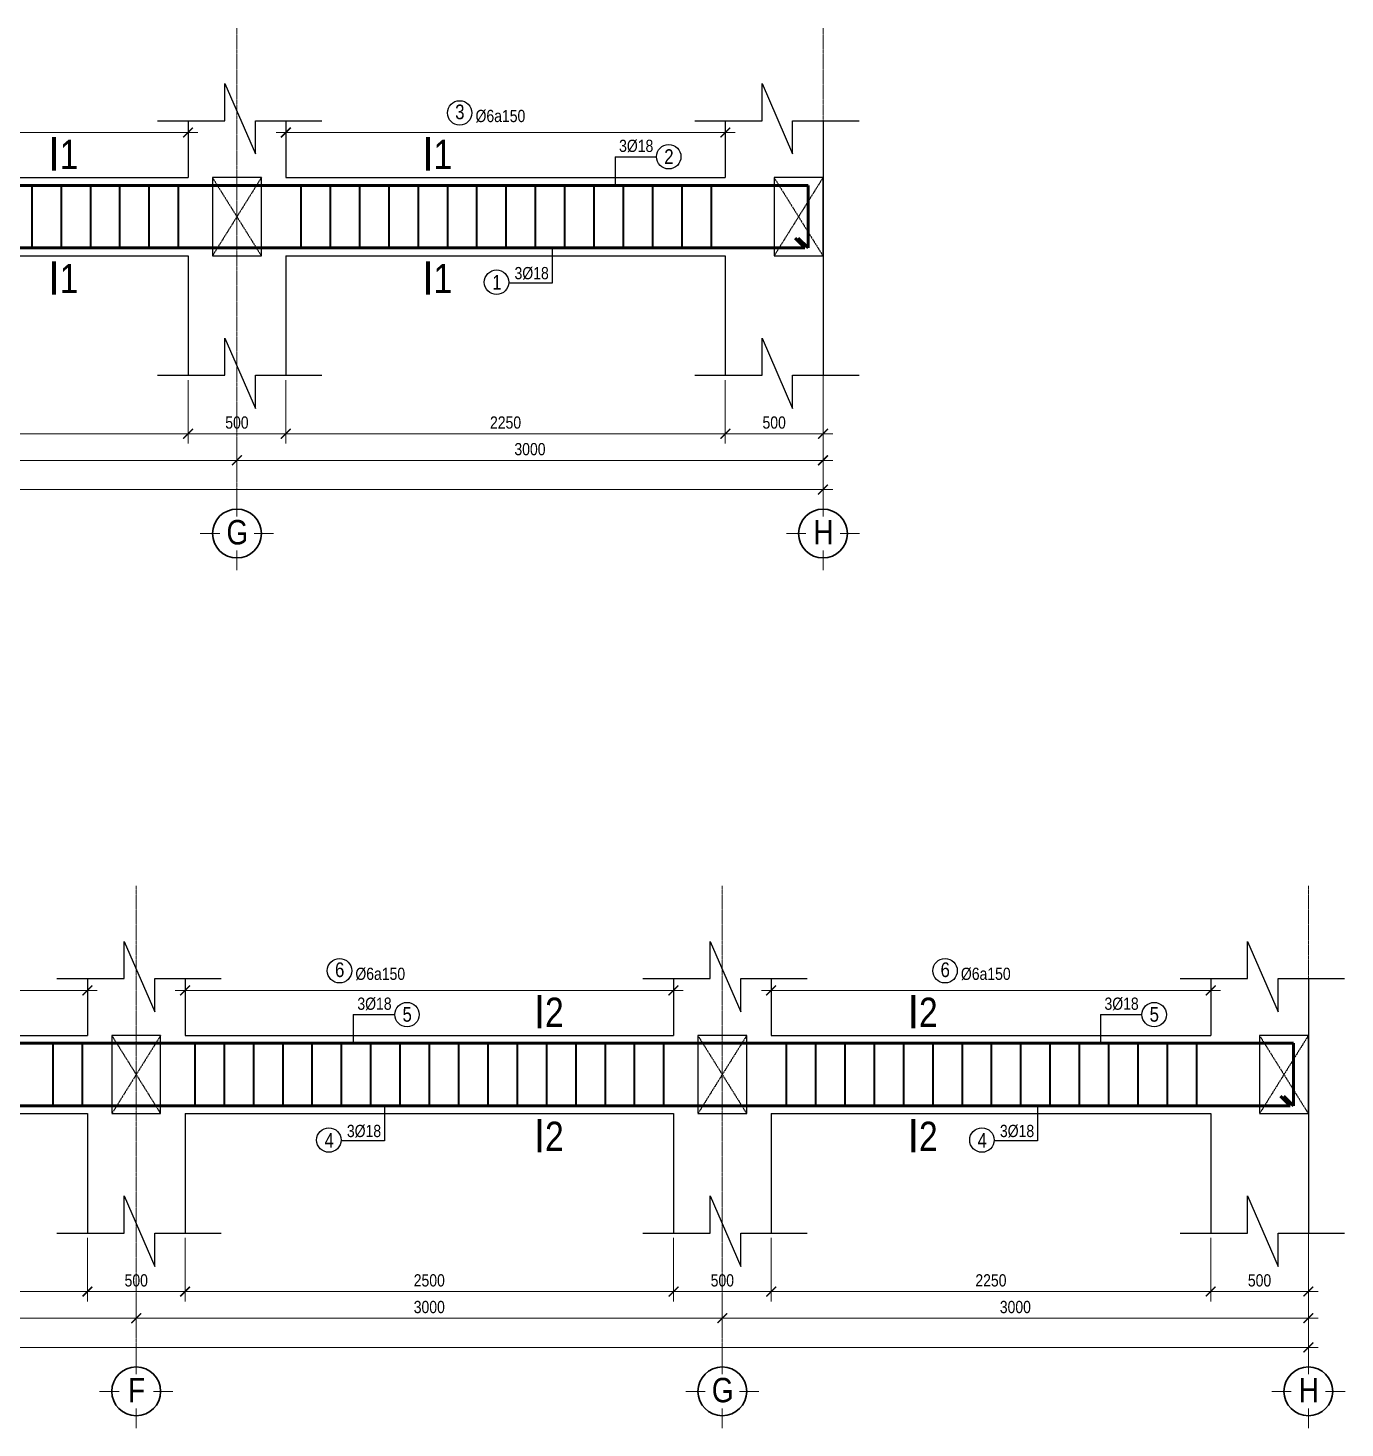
# Model space of a CAD drawing. Header units: inches. Extents: x -995865 to -814036, y 3430062 to 3602072.
# Drawn here: x -975123 to -968381, y 3480243 to 3487408 of the extents above; entities that cross this region are included whole.
import ezdxf
from ezdxf.enums import TextEntityAlignment as Align

# ---------------------------------------------------------------- set-up
doc = ezdxf.new("R2010")
doc.units = ezdxf.units.IN
doc.header["$LTSCALE"] = 2.8
doc.header["$MEASUREMENT"] = 0
doc.linetypes.add('CENTERX2', pattern=[4, 2.5, -0.5, 0.5, -0.5])
doc.linetypes.add('DASHEDX2', pattern=[1.5, 1, -0.5])
for name, color, linetype, lineweight in [('5.TRUC', 1, 'CENTERX2', 13), ('NET BAO', 4, 'Continuous', 30), ('TextThep', 7, 'Continuous', 0), ('THEP DAI', 5, 'Continuous', 40), ('THEP DOC', 2, 'Continuous', 60)]:
    doc.layers.add(name, color=color, linetype=linetype, lineweight=lineweight)
for name, color, linetype in [('Net thay', 6, 'Continuous'), ('NETDUTDUT', 3, 'DASHEDX2'), ('text', 3, 'Continuous')]:
    doc.layers.add(name, color=color, linetype=linetype)
doc.styles.add('CHU', font='VHELVCN0.TTF')
doc.styles.add('Helve-Condense', font='VHELVCN0.TTF')
doc.styles.add('Text.Helve-condense', font='VHELVCN0.TTF')
doc.dimstyles.new('TL25', dxfattribs={"dimscale": 25, "dimtxt": 2.5, "dimasz": 2, "dimexe": 2, "dimexo": 1, "dimgap": 1, "dimtad": 1, "dimdec": 0, "dimzin": 0, "dimdsep": 46, "dimtxsty": 'Helve-Condense', "dimblk": 'ARCHTICK', "dimcen": 2, "dimdle": 2, "dimclrd": 4, "dimclre": 4, "dimclrt": 4, "dimadec": 0, "dimazin": 0, "dimtfac": 0.004, "dimtdec": 0, "dimtmove": 2, "dimatfit": 3, "dimfxl": 1, "dimtolj": 1, "dimtzin": 0, "dimlwd": 9, "dimlwe": 13, "dimarcsym": 1})

# ---------------------------------------------------------------- blocks, each defined once
blk = doc.blocks.new('_ArchTick')
at = {"color": 0, "linetype": 'ByBlock', "const_width": 0.15}
blk.add_lwpolyline([(-0.5, -0.5), (0.5, 0.5)], dxfattribs=at)
blk = doc.blocks.new('*D992')
at = {"layer": 'DEFPOINTS', "color": 0}
for p in [(-976803, 3485631.1), (-974303, 3485631.1), (-974303, 3485331.6)]:
    blk.add_point(p, dxfattribs=at)
at = {"layer": 'NETDUTDUT', "color": 4, "linetype": 'Continuous', "lineweight": 13}
for p, q in [((-976803, 3485606.1), (-976803, 3485281.6)), ((-974303, 3485606.1), (-974303, 3485281.6))]:
    blk.add_line(p, q, dxfattribs=at)
at = {"layer": 'NETDUTDUT', "color": 4, "linetype": 'Continuous', "lineweight": 9}
blk.add_line((-976853, 3485331.6), (-974253, 3485331.6), dxfattribs=at)
at = {"layer": 'NETDUTDUT', "color": 4, "lineweight": 9, "xscale": 50, "yscale": 50, "zscale": 50, "rotation": 180}
blk.add_blockref('_ArchTick', (-976803, 3485331.6), dxfattribs=at)
at = {"layer": 'NETDUTDUT', "color": 4, "lineweight": 9, "xscale": 50, "yscale": 50, "zscale": 50}
blk.add_blockref('_ArchTick', (-974303, 3485331.6), dxfattribs=at)
at = {"layer": 'NETDUTDUT', "color": 4, "insert": (-975553, 3485388.5), "char_height": 62.5, "attachment_point": 5, "style": 'Helve-Condense'}
blk.add_mtext('\\A1;2500', dxfattribs=at)
blk = doc.blocks.new('*D993')
at = {"layer": 'DEFPOINTS', "color": 0}
for p in [(-974303, 3485631.1), (-973803, 3485631.1), (-973803, 3485331.6)]:
    blk.add_point(p, dxfattribs=at)
at = {"layer": 'NETDUTDUT', "color": 4, "linetype": 'Continuous', "lineweight": 13}
for p, q in [((-974303, 3485606.1), (-974303, 3485281.6)), ((-973803, 3485606.1), (-973803, 3485281.6))]:
    blk.add_line(p, q, dxfattribs=at)
at = {"layer": 'NETDUTDUT', "color": 4, "linetype": 'Continuous', "lineweight": 9}
blk.add_line((-974353, 3485331.6), (-973753, 3485331.6), dxfattribs=at)
at = {"layer": 'NETDUTDUT', "color": 4, "lineweight": 9, "xscale": 50, "yscale": 50, "zscale": 50, "rotation": 180}
blk.add_blockref('_ArchTick', (-974303, 3485331.6), dxfattribs=at)
at = {"layer": 'NETDUTDUT', "color": 4, "lineweight": 9, "xscale": 50, "yscale": 50, "zscale": 50}
blk.add_blockref('_ArchTick', (-973803, 3485331.6), dxfattribs=at)
at = {"layer": 'NETDUTDUT', "color": 4, "insert": (-974053, 3485388.5), "char_height": 62.5, "attachment_point": 5, "style": 'Helve-Condense'}
blk.add_mtext('\\A1;500', dxfattribs=at)
blk = doc.blocks.new('*D994')
at = {"layer": 'DEFPOINTS', "color": 0}
for p in [(-973803, 3485631.1), (-971553, 3485631.1), (-971553, 3485331.6)]:
    blk.add_point(p, dxfattribs=at)
at = {"layer": 'NETDUTDUT', "color": 4, "linetype": 'Continuous', "lineweight": 13}
for p, q in [((-973803, 3485606.1), (-973803, 3485281.6)), ((-971553, 3485606.1), (-971553, 3485281.6))]:
    blk.add_line(p, q, dxfattribs=at)
at = {"layer": 'NETDUTDUT', "color": 4, "linetype": 'Continuous', "lineweight": 9}
blk.add_line((-973853, 3485331.6), (-971503, 3485331.6), dxfattribs=at)
at = {"layer": 'NETDUTDUT', "color": 4, "lineweight": 9, "xscale": 50, "yscale": 50, "zscale": 50, "rotation": 180}
blk.add_blockref('_ArchTick', (-973803, 3485331.6), dxfattribs=at)
at = {"layer": 'NETDUTDUT', "color": 4, "lineweight": 9, "xscale": 50, "yscale": 50, "zscale": 50}
blk.add_blockref('_ArchTick', (-971553, 3485331.6), dxfattribs=at)
at = {"layer": 'NETDUTDUT', "color": 4, "insert": (-972678, 3485388.5), "char_height": 62.5, "attachment_point": 5, "style": 'Helve-Condense'}
blk.add_mtext('\\A1;2250', dxfattribs=at)
blk = doc.blocks.new('*D995')
at = {"layer": 'DEFPOINTS', "color": 0}
for p in [(-971553, 3485631.1), (-971053, 3485631.1), (-971053, 3485331.6)]:
    blk.add_point(p, dxfattribs=at)
at = {"layer": 'NETDUTDUT', "color": 4, "linetype": 'Continuous', "lineweight": 13}
for p, q in [((-971553, 3485606.1), (-971553, 3485281.6)), ((-971053, 3485606.1), (-971053, 3485281.6))]:
    blk.add_line(p, q, dxfattribs=at)
at = {"layer": 'NETDUTDUT', "color": 4, "linetype": 'Continuous', "lineweight": 9}
blk.add_line((-971603, 3485331.6), (-971003, 3485331.6), dxfattribs=at)
at = {"layer": 'NETDUTDUT', "color": 4, "lineweight": 9, "xscale": 50, "yscale": 50, "zscale": 50, "rotation": 180}
blk.add_blockref('_ArchTick', (-971553, 3485331.6), dxfattribs=at)
at = {"layer": 'NETDUTDUT', "color": 4, "lineweight": 9, "xscale": 50, "yscale": 50, "zscale": 50}
blk.add_blockref('_ArchTick', (-971053, 3485331.6), dxfattribs=at)
at = {"layer": 'NETDUTDUT', "color": 4, "insert": (-971303, 3485388.5), "char_height": 62.5, "attachment_point": 5, "style": 'Helve-Condense'}
blk.add_mtext('\\A1;500', dxfattribs=at)
blk = doc.blocks.new('*D999')
at = {"layer": 'DEFPOINTS', "color": 0}
for p in [(-977053, 3485331.6), (-974053, 3485331.6), (-974053, 3485195.4)]:
    blk.add_point(p, dxfattribs=at)
at = {"layer": 'NETDUTDUT', "color": 4, "linetype": 'Continuous', "lineweight": 13}
for p, q in [((-977053, 3485306.6), (-977053, 3485145.4)), ((-974053, 3485306.6), (-974053, 3485145.4))]:
    blk.add_line(p, q, dxfattribs=at)
at = {"layer": 'NETDUTDUT', "color": 4, "linetype": 'Continuous', "lineweight": 9}
blk.add_line((-977103, 3485195.4), (-974003, 3485195.4), dxfattribs=at)
at = {"layer": 'NETDUTDUT', "color": 4, "lineweight": 9, "xscale": 50, "yscale": 50, "zscale": 50, "rotation": 180}
blk.add_blockref('_ArchTick', (-977053, 3485195.4), dxfattribs=at)
at = {"layer": 'NETDUTDUT', "color": 4, "lineweight": 9, "xscale": 50, "yscale": 50, "zscale": 50}
blk.add_blockref('_ArchTick', (-974053, 3485195.4), dxfattribs=at)
at = {"layer": 'NETDUTDUT', "color": 4, "insert": (-975553, 3485252.3), "char_height": 62.5, "attachment_point": 5, "style": 'Helve-Condense'}
blk.add_mtext('\\A1;3000', dxfattribs=at)
blk = doc.blocks.new('*D1000')
at = {"layer": 'DEFPOINTS', "color": 0}
for p in [(-974053, 3485331.6), (-971053, 3485331.6), (-971053, 3485195.4)]:
    blk.add_point(p, dxfattribs=at)
at = {"layer": 'NETDUTDUT', "color": 4, "linetype": 'Continuous', "lineweight": 13}
for p, q in [((-974053, 3485306.6), (-974053, 3485145.4)), ((-971053, 3485306.6), (-971053, 3485145.4))]:
    blk.add_line(p, q, dxfattribs=at)
at = {"layer": 'NETDUTDUT', "color": 4, "linetype": 'Continuous', "lineweight": 9}
blk.add_line((-974103, 3485195.4), (-971003, 3485195.4), dxfattribs=at)
at = {"layer": 'NETDUTDUT', "color": 4, "lineweight": 9, "xscale": 50, "yscale": 50, "zscale": 50, "rotation": 180}
blk.add_blockref('_ArchTick', (-974053, 3485195.4), dxfattribs=at)
at = {"layer": 'NETDUTDUT', "color": 4, "lineweight": 9, "xscale": 50, "yscale": 50, "zscale": 50}
blk.add_blockref('_ArchTick', (-971053, 3485195.4), dxfattribs=at)
at = {"layer": 'NETDUTDUT', "color": 4, "insert": (-972553, 3485252.3), "char_height": 62.5, "attachment_point": 5, "style": 'Helve-Condense'}
blk.add_mtext('\\A1;3000', dxfattribs=at)
blk = doc.blocks.new('*D1001')
at = {"layer": 'DEFPOINTS', "color": 0}
for p in [(-985553, 3485145.4), (-971053, 3485145.4), (-971053, 3485045.7)]:
    blk.add_point(p, dxfattribs=at)
at = {"layer": 'NETDUTDUT', "color": 4, "linetype": 'Continuous', "lineweight": 13}
for p, q in [((-985553, 3485120.4), (-985553, 3484995.7)), ((-971053, 3485120.4), (-971053, 3484995.7))]:
    blk.add_line(p, q, dxfattribs=at)
at = {"layer": 'NETDUTDUT', "color": 4, "linetype": 'Continuous', "lineweight": 9}
blk.add_line((-985603, 3485045.7), (-971003, 3485045.7), dxfattribs=at)
at = {"layer": 'NETDUTDUT', "color": 4, "lineweight": 9, "xscale": 50, "yscale": 50, "zscale": 50, "rotation": 180}
blk.add_blockref('_ArchTick', (-985553, 3485045.7), dxfattribs=at)
at = {"layer": 'NETDUTDUT', "color": 4, "lineweight": 9, "xscale": 50, "yscale": 50, "zscale": 50}
blk.add_blockref('_ArchTick', (-971053, 3485045.7), dxfattribs=at)
at = {"layer": 'NETDUTDUT', "color": 4, "insert": (-978303, 3485102.6), "char_height": 62.5, "attachment_point": 5, "style": 'Helve-Condense'}
blk.add_mtext('\\A1;14500', dxfattribs=at)
blk = doc.blocks.new('*D1010')
at = {"layer": 'DEFPOINTS', "color": 0}
for p in [(-976818.4, 3481241.1), (-974818.4, 3481241.1), (-974818.4, 3480941.6)]:
    blk.add_point(p, dxfattribs=at)
at = {"layer": 'NETDUTDUT', "color": 4, "linetype": 'Continuous', "lineweight": 13}
for p, q in [((-976818.4, 3481216.1), (-976818.4, 3480891.6)), ((-974818.4, 3481216.1), (-974818.4, 3480891.6))]:
    blk.add_line(p, q, dxfattribs=at)
at = {"layer": 'NETDUTDUT', "color": 4, "linetype": 'Continuous', "lineweight": 9}
blk.add_line((-976868.4, 3480941.6), (-974768.4, 3480941.6), dxfattribs=at)
at = {"layer": 'NETDUTDUT', "color": 4, "lineweight": 9, "xscale": 50, "yscale": 50, "zscale": 50, "rotation": 180}
blk.add_blockref('_ArchTick', (-976818.4, 3480941.6), dxfattribs=at)
at = {"layer": 'NETDUTDUT', "color": 4, "lineweight": 9, "xscale": 50, "yscale": 50, "zscale": 50}
blk.add_blockref('_ArchTick', (-974818.4, 3480941.6), dxfattribs=at)
at = {"layer": 'NETDUTDUT', "color": 4, "insert": (-975818.4, 3480998.5), "char_height": 62.5, "attachment_point": 5, "style": 'Helve-Condense'}
blk.add_mtext('\\A1;2000', dxfattribs=at)
blk = doc.blocks.new('*D1011')
at = {"layer": 'DEFPOINTS', "color": 0}
for p in [(-974818.4, 3481241.1), (-974318.4, 3481241.1), (-974318.4, 3480941.6)]:
    blk.add_point(p, dxfattribs=at)
at = {"layer": 'NETDUTDUT', "color": 4, "linetype": 'Continuous', "lineweight": 13}
for p, q in [((-974818.4, 3481216.1), (-974818.4, 3480891.6)), ((-974318.4, 3481216.1), (-974318.4, 3480891.6))]:
    blk.add_line(p, q, dxfattribs=at)
at = {"layer": 'NETDUTDUT', "color": 4, "linetype": 'Continuous', "lineweight": 9}
blk.add_line((-974868.4, 3480941.6), (-974268.4, 3480941.6), dxfattribs=at)
at = {"layer": 'NETDUTDUT', "color": 4, "lineweight": 9, "xscale": 50, "yscale": 50, "zscale": 50, "rotation": 180}
blk.add_blockref('_ArchTick', (-974818.4, 3480941.6), dxfattribs=at)
at = {"layer": 'NETDUTDUT', "color": 4, "lineweight": 9, "xscale": 50, "yscale": 50, "zscale": 50}
blk.add_blockref('_ArchTick', (-974318.4, 3480941.6), dxfattribs=at)
at = {"layer": 'NETDUTDUT', "color": 4, "insert": (-974568.4, 3480998.5), "char_height": 62.5, "attachment_point": 5, "style": 'Helve-Condense'}
blk.add_mtext('\\A1;500', dxfattribs=at)
blk = doc.blocks.new('*D1012')
at = {"layer": 'DEFPOINTS', "color": 0}
for p in [(-974318.4, 3481241.1), (-971818.4, 3481241.1), (-971818.4, 3480941.6)]:
    blk.add_point(p, dxfattribs=at)
at = {"layer": 'NETDUTDUT', "color": 4, "linetype": 'Continuous', "lineweight": 13}
for p, q in [((-974318.4, 3481216.1), (-974318.4, 3480891.6)), ((-971818.4, 3481216.1), (-971818.4, 3480891.6))]:
    blk.add_line(p, q, dxfattribs=at)
at = {"layer": 'NETDUTDUT', "color": 4, "linetype": 'Continuous', "lineweight": 9}
blk.add_line((-974368.4, 3480941.6), (-971768.4, 3480941.6), dxfattribs=at)
at = {"layer": 'NETDUTDUT', "color": 4, "lineweight": 9, "xscale": 50, "yscale": 50, "zscale": 50, "rotation": 180}
blk.add_blockref('_ArchTick', (-974318.4, 3480941.6), dxfattribs=at)
at = {"layer": 'NETDUTDUT', "color": 4, "lineweight": 9, "xscale": 50, "yscale": 50, "zscale": 50}
blk.add_blockref('_ArchTick', (-971818.4, 3480941.6), dxfattribs=at)
at = {"layer": 'NETDUTDUT', "color": 4, "insert": (-973068.4, 3480998.5), "char_height": 62.5, "attachment_point": 5, "style": 'Helve-Condense'}
blk.add_mtext('\\A1;2500', dxfattribs=at)
blk = doc.blocks.new('*D1013')
at = {"layer": 'DEFPOINTS', "color": 0}
for p in [(-971818.4, 3481241.1), (-971318.4, 3481241.1), (-971318.4, 3480941.6)]:
    blk.add_point(p, dxfattribs=at)
at = {"layer": 'NETDUTDUT', "color": 4, "linetype": 'Continuous', "lineweight": 13}
for p, q in [((-971818.4, 3481216.1), (-971818.4, 3480891.6)), ((-971318.4, 3481216.1), (-971318.4, 3480891.6))]:
    blk.add_line(p, q, dxfattribs=at)
at = {"layer": 'NETDUTDUT', "color": 4, "linetype": 'Continuous', "lineweight": 9}
blk.add_line((-971868.4, 3480941.6), (-971268.4, 3480941.6), dxfattribs=at)
at = {"layer": 'NETDUTDUT', "color": 4, "lineweight": 9, "xscale": 50, "yscale": 50, "zscale": 50, "rotation": 180}
blk.add_blockref('_ArchTick', (-971818.4, 3480941.6), dxfattribs=at)
at = {"layer": 'NETDUTDUT', "color": 4, "lineweight": 9, "xscale": 50, "yscale": 50, "zscale": 50}
blk.add_blockref('_ArchTick', (-971318.4, 3480941.6), dxfattribs=at)
at = {"layer": 'NETDUTDUT', "color": 4, "insert": (-971568.4, 3480998.5), "char_height": 62.5, "attachment_point": 5, "style": 'Helve-Condense'}
blk.add_mtext('\\A1;500', dxfattribs=at)
blk = doc.blocks.new('*D1014')
at = {"layer": 'DEFPOINTS', "color": 0}
for p in [(-971318.4, 3481241.1), (-969068.4, 3481241.1), (-969068.4, 3480941.6)]:
    blk.add_point(p, dxfattribs=at)
at = {"layer": 'NETDUTDUT', "color": 4, "linetype": 'Continuous', "lineweight": 13}
for p, q in [((-971318.4, 3481216.1), (-971318.4, 3480891.6)), ((-969068.4, 3481216.1), (-969068.4, 3480891.6))]:
    blk.add_line(p, q, dxfattribs=at)
at = {"layer": 'NETDUTDUT', "color": 4, "linetype": 'Continuous', "lineweight": 9}
blk.add_line((-971368.4, 3480941.6), (-969018.4, 3480941.6), dxfattribs=at)
at = {"layer": 'NETDUTDUT', "color": 4, "lineweight": 9, "xscale": 50, "yscale": 50, "zscale": 50, "rotation": 180}
blk.add_blockref('_ArchTick', (-971318.4, 3480941.6), dxfattribs=at)
at = {"layer": 'NETDUTDUT', "color": 4, "lineweight": 9, "xscale": 50, "yscale": 50, "zscale": 50}
blk.add_blockref('_ArchTick', (-969068.4, 3480941.6), dxfattribs=at)
at = {"layer": 'NETDUTDUT', "color": 4, "insert": (-970193.4, 3480998.5), "char_height": 62.5, "attachment_point": 5, "style": 'Helve-Condense'}
blk.add_mtext('\\A1;2250', dxfattribs=at)
blk = doc.blocks.new('*D1015')
at = {"layer": 'DEFPOINTS', "color": 0}
for p in [(-969068.4, 3481241.1), (-968568.4, 3481241.1), (-968568.4, 3480941.6)]:
    blk.add_point(p, dxfattribs=at)
at = {"layer": 'NETDUTDUT', "color": 4, "linetype": 'Continuous', "lineweight": 13}
for p, q in [((-969068.4, 3481216.1), (-969068.4, 3480891.6)), ((-968568.4, 3481216.1), (-968568.4, 3480891.6))]:
    blk.add_line(p, q, dxfattribs=at)
at = {"layer": 'NETDUTDUT', "color": 4, "linetype": 'Continuous', "lineweight": 9}
blk.add_line((-969118.4, 3480941.6), (-968518.4, 3480941.6), dxfattribs=at)
at = {"layer": 'NETDUTDUT', "color": 4, "lineweight": 9, "xscale": 50, "yscale": 50, "zscale": 50, "rotation": 180}
blk.add_blockref('_ArchTick', (-969068.4, 3480941.6), dxfattribs=at)
at = {"layer": 'NETDUTDUT', "color": 4, "lineweight": 9, "xscale": 50, "yscale": 50, "zscale": 50}
blk.add_blockref('_ArchTick', (-968568.4, 3480941.6), dxfattribs=at)
at = {"layer": 'NETDUTDUT', "color": 4, "insert": (-968818.4, 3480998.5), "char_height": 62.5, "attachment_point": 5, "style": 'Helve-Condense'}
blk.add_mtext('\\A1;500', dxfattribs=at)
blk = doc.blocks.new('*D1002')
at = {"layer": 'DEFPOINTS', "color": 0}
for p in [(-977068.4, 3480941.6), (-974568.4, 3480941.6), (-974568.4, 3480805.3)]:
    blk.add_point(p, dxfattribs=at)
at = {"layer": 'NETDUTDUT', "color": 4, "linetype": 'Continuous', "lineweight": 13}
for p, q in [((-977068.4, 3480916.6), (-977068.4, 3480755.3)), ((-974568.4, 3480916.6), (-974568.4, 3480755.3))]:
    blk.add_line(p, q, dxfattribs=at)
at = {"layer": 'NETDUTDUT', "color": 4, "linetype": 'Continuous', "lineweight": 9}
blk.add_line((-977118.4, 3480805.3), (-974518.4, 3480805.3), dxfattribs=at)
at = {"layer": 'NETDUTDUT', "color": 4, "lineweight": 9, "xscale": 50, "yscale": 50, "zscale": 50, "rotation": 180}
blk.add_blockref('_ArchTick', (-977068.4, 3480805.3), dxfattribs=at)
at = {"layer": 'NETDUTDUT', "color": 4, "lineweight": 9, "xscale": 50, "yscale": 50, "zscale": 50}
blk.add_blockref('_ArchTick', (-974568.4, 3480805.3), dxfattribs=at)
at = {"layer": 'NETDUTDUT', "color": 4, "insert": (-975818.4, 3480862.2), "char_height": 62.5, "attachment_point": 5, "style": 'Helve-Condense'}
blk.add_mtext('\\A1;2500', dxfattribs=at)
blk = doc.blocks.new('*D1003')
at = {"layer": 'DEFPOINTS', "color": 0}
for p in [(-974568.4, 3480941.6), (-971568.4, 3480941.6), (-971568.4, 3480805.3)]:
    blk.add_point(p, dxfattribs=at)
at = {"layer": 'NETDUTDUT', "color": 4, "linetype": 'Continuous', "lineweight": 13}
for p, q in [((-974568.4, 3480916.6), (-974568.4, 3480755.3)), ((-971568.4, 3480916.6), (-971568.4, 3480755.3))]:
    blk.add_line(p, q, dxfattribs=at)
at = {"layer": 'NETDUTDUT', "color": 4, "linetype": 'Continuous', "lineweight": 9}
blk.add_line((-974618.4, 3480805.3), (-971518.4, 3480805.3), dxfattribs=at)
at = {"layer": 'NETDUTDUT', "color": 4, "lineweight": 9, "xscale": 50, "yscale": 50, "zscale": 50, "rotation": 180}
blk.add_blockref('_ArchTick', (-974568.4, 3480805.3), dxfattribs=at)
at = {"layer": 'NETDUTDUT', "color": 4, "lineweight": 9, "xscale": 50, "yscale": 50, "zscale": 50}
blk.add_blockref('_ArchTick', (-971568.4, 3480805.3), dxfattribs=at)
at = {"layer": 'NETDUTDUT', "color": 4, "insert": (-973068.4, 3480862.2), "char_height": 62.5, "attachment_point": 5, "style": 'Helve-Condense'}
blk.add_mtext('\\A1;3000', dxfattribs=at)
blk = doc.blocks.new('*D1004')
at = {"layer": 'DEFPOINTS', "color": 0}
for p in [(-971568.4, 3480941.6), (-968568.4, 3480941.6), (-968568.4, 3480805.3)]:
    blk.add_point(p, dxfattribs=at)
at = {"layer": 'NETDUTDUT', "color": 4, "linetype": 'Continuous', "lineweight": 13}
for p, q in [((-971568.4, 3480916.6), (-971568.4, 3480755.3)), ((-968568.4, 3480916.6), (-968568.4, 3480755.3))]:
    blk.add_line(p, q, dxfattribs=at)
at = {"layer": 'NETDUTDUT', "color": 4, "linetype": 'Continuous', "lineweight": 9}
blk.add_line((-971618.4, 3480805.3), (-968518.4, 3480805.3), dxfattribs=at)
at = {"layer": 'NETDUTDUT', "color": 4, "lineweight": 9, "xscale": 50, "yscale": 50, "zscale": 50, "rotation": 180}
blk.add_blockref('_ArchTick', (-971568.4, 3480805.3), dxfattribs=at)
at = {"layer": 'NETDUTDUT', "color": 4, "lineweight": 9, "xscale": 50, "yscale": 50, "zscale": 50}
blk.add_blockref('_ArchTick', (-968568.4, 3480805.3), dxfattribs=at)
at = {"layer": 'NETDUTDUT', "color": 4, "insert": (-970068.4, 3480862.2), "char_height": 62.5, "attachment_point": 5, "style": 'Helve-Condense'}
blk.add_mtext('\\A1;3000', dxfattribs=at)
blk = doc.blocks.new('*D1005')
at = {"layer": 'DEFPOINTS', "color": 0}
for p in [(-986068.4, 3480755.3), (-968568.4, 3480755.3), (-968568.4, 3480655.7)]:
    blk.add_point(p, dxfattribs=at)
at = {"layer": 'NETDUTDUT', "color": 4, "linetype": 'Continuous', "lineweight": 13}
for p, q in [((-986068.4, 3480730.3), (-986068.4, 3480605.7)), ((-968568.4, 3480730.3), (-968568.4, 3480605.7))]:
    blk.add_line(p, q, dxfattribs=at)
at = {"layer": 'NETDUTDUT', "color": 4, "linetype": 'Continuous', "lineweight": 9}
blk.add_line((-986118.4, 3480655.7), (-968518.4, 3480655.7), dxfattribs=at)
at = {"layer": 'NETDUTDUT', "color": 4, "lineweight": 9, "xscale": 50, "yscale": 50, "zscale": 50, "rotation": 180}
blk.add_blockref('_ArchTick', (-986068.4, 3480655.7), dxfattribs=at)
at = {"layer": 'NETDUTDUT', "color": 4, "lineweight": 9, "xscale": 50, "yscale": 50, "zscale": 50}
blk.add_blockref('_ArchTick', (-968568.4, 3480655.7), dxfattribs=at)
at = {"layer": 'NETDUTDUT', "color": 4, "insert": (-977318.4, 3480712.6), "char_height": 62.5, "attachment_point": 5, "style": 'Helve-Condense'}
blk.add_mtext('\\A1;17500', dxfattribs=at)

msp = doc.modelspace()

# ---------------------------------------------------------------- linework, layer by layer
at = {"layer": '5.TRUC'}
for p, q in [((-974053, 3487407.9), (-974053, 3485008.5)), ((-971053, 3487407.9), (-971053, 3485008.5)), ((-974568.4, 3483017.9), (-974568.4, 3480618.4)), ((-971568.4, 3483017.9), (-971568.4, 3480618.4)), ((-968568.4, 3483017.9), (-968568.4, 3480618.4))]:
    msp.add_line(p, q, dxfattribs=at)
at = {"layer": 'NET BAO', "lineweight": 25}
for p, q in [((-974114.5, 3486933.7), (-974114.5, 3487123.8)), ((-974114.5, 3487123.8), (-973958.3, 3486763.3)), ((-974114.5, 3486933.7), (-974114.5, 3487123.8)), ((-971364.5, 3486933.7), (-971364.5, 3487123.8)), ((-971364.5, 3487123.8), (-971208.3, 3486763.3)), ((-971364.5, 3486933.7), (-971364.5, 3487123.8)), ((-974459.8, 3486933.7), (-974114.5, 3486933.7)), ((-974459.8, 3486933.7), (-974114.5, 3486933.7)), ((-973958.3, 3486763.3), (-973958.3, 3486933.7)), ((-973958.3, 3486933.7), (-973618.6, 3486933.7)), ((-973958.3, 3486763.3), (-973958.3, 3486933.7)), ((-973958.3, 3486933.7), (-973618.6, 3486933.7)), ((-971709.8, 3486933.7), (-971364.5, 3486933.7)), ((-971709.8, 3486933.7), (-971364.5, 3486933.7)), ((-971208.3, 3486763.3), (-971208.3, 3486933.7)), ((-971208.3, 3486933.7), (-970868.6, 3486933.7)), ((-971208.3, 3486763.3), (-971208.3, 3486933.7)), ((-971208.3, 3486933.7), (-970868.6, 3486933.7)), ((-974114.5, 3485631.1), (-974114.5, 3485821.2)), ((-974114.5, 3485821.2), (-973958.3, 3485460.7)), ((-974114.5, 3485631.1), (-974114.5, 3485821.2)), ((-971364.5, 3485631.1), (-971364.5, 3485821.2)), ((-971364.5, 3485821.2), (-971208.3, 3485460.7)), ((-971364.5, 3485631.1), (-971364.5, 3485821.2)), ((-974459.8, 3485631.1), (-974114.5, 3485631.1)), ((-974459.8, 3485631.1), (-974114.5, 3485631.1)), ((-973958.3, 3485460.7), (-973958.3, 3485631.1)), ((-973958.3, 3485631.1), (-973618.6, 3485631.1)), ((-973958.3, 3485460.7), (-973958.3, 3485631.1)), ((-973958.3, 3485631.1), (-973618.6, 3485631.1)), ((-971709.8, 3485631.1), (-971364.5, 3485631.1)), ((-971709.8, 3485631.1), (-971364.5, 3485631.1)), ((-971208.3, 3485460.7), (-971208.3, 3485631.1)), ((-971208.3, 3485631.1), (-970868.6, 3485631.1)), ((-971208.3, 3485460.7), (-971208.3, 3485631.1)), ((-971208.3, 3485631.1), (-970868.6, 3485631.1)), ((-974629.9, 3482543.7), (-974629.9, 3482733.8)), ((-974629.9, 3482733.8), (-974473.8, 3482373.3)), ((-974629.9, 3482543.7), (-974629.9, 3482733.8)), ((-971629.9, 3482543.7), (-971629.9, 3482733.8)), ((-971629.9, 3482733.8), (-971473.8, 3482373.3)), ((-971629.9, 3482543.7), (-971629.9, 3482733.8)), ((-968879.9, 3482543.7), (-968879.9, 3482733.8)), ((-968879.9, 3482733.8), (-968723.8, 3482373.3)), ((-968879.9, 3482543.7), (-968879.9, 3482733.8)), ((-974975.2, 3482543.7), (-974629.9, 3482543.7)), ((-974975.2, 3482543.7), (-974629.9, 3482543.7)), ((-974473.8, 3482373.3), (-974473.8, 3482543.7)), ((-974473.8, 3482543.7), (-974134, 3482543.7)), ((-974473.8, 3482373.3), (-974473.8, 3482543.7)), ((-974473.8, 3482543.7), (-974134, 3482543.7)), ((-971975.2, 3482543.7), (-971629.9, 3482543.7)), ((-971975.2, 3482543.7), (-971629.9, 3482543.7)), ((-971473.8, 3482373.3), (-971473.8, 3482543.7)), ((-971473.8, 3482543.7), (-971134, 3482543.7)), ((-971473.8, 3482373.3), (-971473.8, 3482543.7)), ((-971473.8, 3482543.7), (-971134, 3482543.7)), ((-969225.2, 3482543.7), (-968879.9, 3482543.7)), ((-969225.2, 3482543.7), (-968879.9, 3482543.7)), ((-968723.8, 3482373.3), (-968723.8, 3482543.7)), ((-968723.8, 3482543.7), (-968384, 3482543.7)), ((-968723.8, 3482373.3), (-968723.8, 3482543.7)), ((-968723.8, 3482543.7), (-968384, 3482543.7)), ((-974629.9, 3481241.1), (-974629.9, 3481431.2)), ((-974629.9, 3481431.2), (-974473.8, 3481070.7)), ((-974629.9, 3481241.1), (-974629.9, 3481431.2)), ((-971629.9, 3481241.1), (-971629.9, 3481431.2)), ((-971629.9, 3481431.2), (-971473.8, 3481070.7)), ((-971629.9, 3481241.1), (-971629.9, 3481431.2)), ((-968879.9, 3481241.1), (-968879.9, 3481431.2)), ((-968879.9, 3481431.2), (-968723.8, 3481070.7)), ((-968879.9, 3481241.1), (-968879.9, 3481431.2)), ((-974975.2, 3481241.1), (-974629.9, 3481241.1)), ((-974975.2, 3481241.1), (-974629.9, 3481241.1)), ((-974473.8, 3481070.7), (-974473.8, 3481241.1)), ((-974473.8, 3481241.1), (-974134, 3481241.1)), ((-974473.8, 3481070.7), (-974473.8, 3481241.1)), ((-974473.8, 3481241.1), (-974134, 3481241.1)), ((-971975.2, 3481241.1), (-971629.9, 3481241.1)), ((-971975.2, 3481241.1), (-971629.9, 3481241.1)), ((-971473.8, 3481070.7), (-971473.8, 3481241.1)), ((-971473.8, 3481241.1), (-971134, 3481241.1)), ((-971473.8, 3481070.7), (-971473.8, 3481241.1)), ((-971473.8, 3481241.1), (-971134, 3481241.1)), ((-969225.2, 3481241.1), (-968879.9, 3481241.1)), ((-969225.2, 3481241.1), (-968879.9, 3481241.1)), ((-968723.8, 3481070.7), (-968723.8, 3481241.1)), ((-968723.8, 3481241.1), (-968384, 3481241.1)), ((-968723.8, 3481070.7), (-968723.8, 3481241.1)), ((-968723.8, 3481241.1), (-968384, 3481241.1))]:
    msp.add_line(p, q, dxfattribs=at)
at = {"layer": 'NET BAO'}
for p, q in [((-974303, 3486933.7), (-974303, 3486642.1)), ((-974303, 3486933.7), (-974303, 3486642.1)), ((-973803, 3486933.7), (-973803, 3486642.1)), ((-971553, 3486933.7), (-971553, 3486642.1)), ((-971553, 3486933.7), (-971553, 3486642.1)), ((-971053, 3486933.7), (-971053, 3485631.1)), ((-976803, 3486642.1), (-974303, 3486642.1)), ((-973803, 3486642.1), (-971553, 3486642.1)), ((-976803, 3486242.1), (-974303, 3486242.1)), ((-974303, 3486242.1), (-974303, 3485631.1)), ((-974303, 3486242.1), (-974303, 3485631.1)), ((-973803, 3486242.1), (-971553, 3486242.1)), ((-973803, 3486242.1), (-973803, 3485631.1)), ((-971553, 3486242.1), (-971553, 3485631.1)), ((-971553, 3486242.1), (-971553, 3485631.1)), ((-974818.4, 3482543.7), (-974818.4, 3482252.1)), ((-974818.4, 3482543.7), (-974818.4, 3482252.1)), ((-974318.4, 3482543.7), (-974318.4, 3482252.1)), ((-971818.4, 3482543.7), (-971818.4, 3482252.1)), ((-971818.4, 3482543.7), (-971818.4, 3482252.1)), ((-971318.4, 3482543.7), (-971318.4, 3482252.1)), ((-969068.4, 3482543.7), (-969068.4, 3482252.1)), ((-969068.4, 3482543.7), (-969068.4, 3482252.1)), ((-968568.4, 3482543.7), (-968568.4, 3481241.1)), ((-976818.4, 3482252.1), (-974818.4, 3482252.1)), ((-974318.4, 3482252.1), (-971818.4, 3482252.1)), ((-971318.4, 3482252.1), (-969068.4, 3482252.1)), ((-976818.4, 3481852.1), (-974818.4, 3481852.1)), ((-974818.4, 3481852.1), (-974818.4, 3481241.1)), ((-974818.4, 3481852.1), (-974818.4, 3481241.1)), ((-974318.4, 3481852.1), (-974318.4, 3481241.1)), ((-974318.4, 3481852.1), (-971818.4, 3481852.1)), ((-971818.4, 3481852.1), (-971818.4, 3481241.1)), ((-971818.4, 3481852.1), (-971818.4, 3481241.1)), ((-971318.4, 3481852.1), (-971318.4, 3481241.1)), ((-971318.4, 3481852.1), (-969068.4, 3481852.1)), ((-969068.4, 3481852.1), (-969068.4, 3481241.1)), ((-969068.4, 3481852.1), (-969068.4, 3481241.1))]:
    msp.add_line(p, q, dxfattribs=at)
at = {"layer": 'Net thay', "lineweight": 20, "ltscale": 20, "const_width": 20}
for points in [[(-974988.8, 3486849.4), (-974988.8, 3486678.6)], [(-973074.7, 3486849.4), (-973074.7, 3486678.6)], [(-974988.8, 3486214.6), (-974988.8, 3486043.8)], [(-973074.7, 3486214.6), (-973074.7, 3486043.8)], [(-972504.2, 3482459.3), (-972504.2, 3482288.6)], [(-970590.1, 3482459.3), (-970590.1, 3482288.6)], [(-972504.2, 3481824.6), (-972504.2, 3481653.8)], [(-970590.1, 3481824.6), (-970590.1, 3481653.8)]]:
    msp.add_lwpolyline(points, dxfattribs=at)
at = {"layer": 'NETDUTDUT', "color": 4, "linetype": 'Continuous', "lineweight": 13}
for p, q in [((-974303, 3486667.1), (-974303, 3486923)), ((-973803, 3486667.1), (-973803, 3486923)), ((-971553, 3486667.1), (-971553, 3486923)), ((-974818.4, 3482277.1), (-974818.4, 3482532.9)), ((-974318.4, 3482277.1), (-974318.4, 3482532.9)), ((-971818.4, 3482277.1), (-971818.4, 3482532.9)), ((-971318.4, 3482277.1), (-971318.4, 3482532.9)), ((-969068.4, 3482277.1), (-969068.4, 3482532.9))]:
    msp.add_line(p, q, dxfattribs=at)
at = {"layer": 'NETDUTDUT', "color": 4, "linetype": 'Continuous', "lineweight": 9}
for p, q in [((-976853, 3486873), (-974253, 3486873)), ((-973853, 3486873), (-971503, 3486873)), ((-976868.4, 3482482.9), (-974768.4, 3482482.9)), ((-974368.4, 3482482.9), (-971768.4, 3482482.9)), ((-971368.4, 3482482.9), (-969018.4, 3482482.9))]:
    msp.add_line(p, q, dxfattribs=at)
at = {"layer": 'NETDUTDUT'}
for p, q in [((-974178, 3486642.1), (-973928, 3486242.1)), ((-973928, 3486642.1), (-974178, 3486242.1)), ((-971303, 3486642.1), (-971053, 3486242.1)), ((-971053, 3486642.1), (-971303, 3486242.1)), ((-974693.4, 3482252.1), (-974443.4, 3481852.1)), ((-974443.4, 3482252.1), (-974693.4, 3481852.1)), ((-971693.4, 3482252.1), (-971443.4, 3481852.1)), ((-971443.4, 3482252.1), (-971693.4, 3481852.1)), ((-968818.4, 3482252.1), (-968568.4, 3481852.1)), ((-968568.4, 3482252.1), (-968818.4, 3481852.1))]:
    msp.add_line(p, q, dxfattribs=at)
for points in [[(-974178, 3486242.1), (-973928, 3486242.1), (-973928, 3486642.1), (-974178, 3486642.1)], [(-971303, 3486242.1), (-971053, 3486242.1), (-971053, 3486642.1), (-971303, 3486642.1)], [(-974693.4, 3481852.1), (-974443.4, 3481852.1), (-974443.4, 3482252.1), (-974693.4, 3482252.1)], [(-971693.4, 3481852.1), (-971443.4, 3481852.1), (-971443.4, 3482252.1), (-971693.4, 3482252.1)], [(-968818.4, 3481852.1), (-968568.4, 3481852.1), (-968568.4, 3482252.1), (-968818.4, 3482252.1)]]:
    msp.add_lwpolyline(points, close=True, dxfattribs=at)
at = {"layer": 'text', "color": 3}
for p, q in [((-972117.6, 3486749.1), (-971905.1, 3486749.1)), ((-972117.6, 3486749.1), (-972117.6, 3486602.1)), ((-973457.4, 3482359), (-973244.9, 3482359)), ((-973457.4, 3482359), (-973457.4, 3482212.1)), ((-969633.1, 3482359), (-969420.5, 3482359)), ((-969633.1, 3482359), (-969633.1, 3482212.1))]:
    msp.add_line(p, q, dxfattribs=at)
at = {"layer": 'text'}
for p, q in [((-972439.8, 3486282.1), (-972439.8, 3486102.9)), ((-972439.8, 3486102.9), (-972661.9, 3486102.9)), ((-973298, 3481892.1), (-973298, 3481712.8)), ((-969955.2, 3481892.1), (-969955.2, 3481712.8)), ((-973298, 3481712.8), (-973520.1, 3481712.8)), ((-969955.2, 3481712.8), (-970177.3, 3481712.8))]:
    msp.add_line(p, q, dxfattribs=at)
at = {"layer": 'text', "color": 3}
for centre in [(-972912.7, 3486973.4), (-971842.6, 3486749.1), (-973527.8, 3482583.4), (-970428.1, 3482583.4), (-973182.4, 3482359), (-969358, 3482359)]:
    msp.add_circle(centre, 62.5, dxfattribs=at)
at = {"layer": 'text'}
for centre in [(-972724.2, 3486107), (-973582.4, 3481717), (-970239.7, 3481717)]:
    msp.add_circle(centre, 62.5, dxfattribs=at)
at = {"layer": 'TextThep', "lineweight": 18}
for p, q in [((-974053, 3484908.5), (-974053, 3485008.5)), ((-971053, 3484908.5), (-971053, 3485008.5)), ((-974240.5, 3484821), (-974140.5, 3484821)), ((-973965.5, 3484821), (-973865.5, 3484821)), ((-971240.5, 3484821), (-971140.5, 3484821)), ((-970965.5, 3484821), (-970865.5, 3484821)), ((-974053, 3484733.5), (-974053, 3484633.5)), ((-971053, 3484733.5), (-971053, 3484633.5)), ((-974568.4, 3480518.4), (-974568.4, 3480618.4)), ((-971568.4, 3480518.4), (-971568.4, 3480618.4)), ((-968568.4, 3480518.4), (-968568.4, 3480618.4)), ((-974755.9, 3480430.9), (-974655.9, 3480430.9)), ((-974480.9, 3480430.9), (-974380.9, 3480430.9)), ((-971755.9, 3480430.9), (-971655.9, 3480430.9)), ((-971480.9, 3480430.9), (-971380.9, 3480430.9)), ((-968755.9, 3480430.9), (-968655.9, 3480430.9)), ((-968480.9, 3480430.9), (-968380.9, 3480430.9)), ((-974568.4, 3480343.4), (-974568.4, 3480243.4)), ((-971568.4, 3480343.4), (-971568.4, 3480243.4)), ((-968568.4, 3480343.4), (-968568.4, 3480243.4))]:
    msp.add_line(p, q, dxfattribs=at)
at = {"layer": 'TextThep', "lineweight": 35}
for centre in [(-974053, 3484821), (-971053, 3484821), (-974568.4, 3480430.9), (-971568.4, 3480430.9), (-968568.4, 3480430.9)]:
    msp.add_circle(centre, 125, dxfattribs=at)
at = {"layer": 'THEP DAI'}
for p, q in [((-975103.4, 3486602.1), (-975103.4, 3486282.1)), ((-974953.4, 3486602.1), (-974953.4, 3486282.1)), ((-974803.4, 3486602.1), (-974803.4, 3486282.1)), ((-974653.4, 3486602.1), (-974653.4, 3486282.1)), ((-974503.4, 3486602.1), (-974503.4, 3486282.1)), ((-974353.4, 3486602.1), (-974353.4, 3486282.1)), ((-973725.9, 3486602.1), (-973725.9, 3486282.1)), ((-973575.9, 3486602.1), (-973575.9, 3486282.1)), ((-973425.9, 3486602.1), (-973425.9, 3486282.1)), ((-973275.9, 3486602.1), (-973275.9, 3486282.1)), ((-973125.9, 3486602.1), (-973125.9, 3486282.1)), ((-972975.9, 3486602.1), (-972975.9, 3486282.1)), ((-972825.9, 3486602.1), (-972825.9, 3486282.1)), ((-972675.9, 3486602.1), (-972675.9, 3486282.1)), ((-972525.9, 3486602.1), (-972525.9, 3486282.1)), ((-972375.9, 3486602.1), (-972375.9, 3486282.1)), ((-972225.9, 3486602.1), (-972225.9, 3486282.1)), ((-972075.9, 3486602.1), (-972075.9, 3486282.1)), ((-971925.9, 3486602.1), (-971925.9, 3486282.1)), ((-971775.9, 3486602.1), (-971775.9, 3486282.1)), ((-971625.9, 3486602.1), (-971625.9, 3486282.1)), ((-974995.3, 3482212.1), (-974995.3, 3481892.1)), ((-974845.3, 3482212.1), (-974845.3, 3481892.1)), ((-974268.8, 3482212.1), (-974268.8, 3481892.1)), ((-974118.8, 3482212.1), (-974118.8, 3481892.1)), ((-973968.8, 3482212.1), (-973968.8, 3481892.1)), ((-973818.8, 3482212.1), (-973818.8, 3481892.1)), ((-973668.8, 3482212.1), (-973668.8, 3481892.1)), ((-973518.8, 3482212.1), (-973518.8, 3481892.1)), ((-973368.8, 3482212.1), (-973368.8, 3481892.1)), ((-973218.8, 3482212.1), (-973218.8, 3481892.1)), ((-973068.8, 3482212.1), (-973068.8, 3481892.1)), ((-972918.8, 3482212.1), (-972918.8, 3481892.1)), ((-972768.8, 3482212.1), (-972768.8, 3481892.1)), ((-972618.8, 3482212.1), (-972618.8, 3481892.1)), ((-972468.8, 3482212.1), (-972468.8, 3481892.1)), ((-972318.8, 3482212.1), (-972318.8, 3481892.1)), ((-972168.8, 3482212.1), (-972168.8, 3481892.1)), ((-972018.8, 3482212.1), (-972018.8, 3481892.1)), ((-971868.8, 3482212.1), (-971868.8, 3481892.1)), ((-971241.4, 3482212.1), (-971241.4, 3481892.1)), ((-971091.4, 3482212.1), (-971091.4, 3481892.1)), ((-970941.4, 3482212.1), (-970941.4, 3481892.1)), ((-970791.4, 3482212.1), (-970791.4, 3481892.1)), ((-970641.4, 3482212.1), (-970641.4, 3481892.1)), ((-970491.4, 3482212.1), (-970491.4, 3481892.1)), ((-970341.4, 3482212.1), (-970341.4, 3481892.1)), ((-970191.4, 3482212.1), (-970191.4, 3481892.1)), ((-970041.4, 3482212.1), (-970041.4, 3481892.1)), ((-969891.4, 3482212.1), (-969891.4, 3481892.1)), ((-969741.4, 3482212.1), (-969741.4, 3481892.1)), ((-969591.4, 3482212.1), (-969591.4, 3481892.1)), ((-969441.4, 3482212.1), (-969441.4, 3481892.1)), ((-969291.4, 3482212.1), (-969291.4, 3481892.1)), ((-969141.4, 3482212.1), (-969141.4, 3481892.1))]:
    msp.add_line(p, q, dxfattribs=at)
at = {"layer": 'THEP DOC'}
for p, q in [((-985499.9, 3486602.1), (-971129.5, 3486602.1)), ((-971129.5, 3486602.1), (-971129.5, 3486282.1)), ((-971146.1, 3486282.1), (-971196.1, 3486332.1)), ((-971129.5, 3486282.1), (-971179.5, 3486332.1)), ((-985479.6, 3486282.1), (-971146.1, 3486282.1)), ((-983015.3, 3482212.1), (-968644.9, 3482212.1)), ((-968644.9, 3482212.1), (-968644.9, 3481892.1)), ((-968661.5, 3481892.1), (-968711.5, 3481942.1)), ((-968644.9, 3481892.1), (-968694.9, 3481942.1)), ((-982995, 3481892.1), (-968661.5, 3481892.1))]:
    msp.add_line(p, q, dxfattribs=at)

# ---------------------------------------------------------------- block references
at = {"layer": 'NETDUTDUT', "color": 4, "lineweight": 9, "xscale": 50, "yscale": 50, "zscale": 50}
for p in [(-974303, 3486873), (-971553, 3486873), (-974818.4, 3482482.9), (-971818.4, 3482482.9), (-969068.4, 3482482.9)]:
    msp.add_blockref('_ArchTick', p, dxfattribs=at)
at = {"layer": 'NETDUTDUT', "color": 4, "lineweight": 9, "xscale": 50, "yscale": 50, "zscale": 50, "rotation": 180}
for p in [(-973803, 3486873), (-974318.4, 3482482.9), (-971318.4, 3482482.9)]:
    msp.add_blockref('_ArchTick', p, dxfattribs=at)

# ---------------------------------------------------------------- texts
at = {"layer": 'Net thay', "lineweight": 20, "ltscale": 20, "style": 'CHU'}
for s, p in [('1', (-974960.4, 3486685.7)), ('1', (-973046.4, 3486685.7)), ('1', (-974960.4, 3486051)), ('1', (-973046.4, 3486051)), ('2', (-972475.9, 3482295.7)), ('2', (-970561.8, 3482295.7)), ('2', (-972475.9, 3481661)), ('2', (-970561.8, 3481661))]:
    msp.add_text(s, height=150, dxfattribs=at).set_placement(p)
at = {"layer": 'text', "color": 3, "style": 'Text.Helve-condense'}
for s, p in [('G', (-974050.8, 3484827.6)), ('H', (-971050.8, 3484827.6)), ('F', (-974566.3, 3480437.5)), ('G', (-971566.3, 3480437.5)), ('H', (-968566.3, 3480437.5))]:
    msp.add_text(s, height=125, dxfattribs=at).set_placement(p, align=Align.MIDDLE_CENTER)
at = {"layer": 'text', "color": 4, "style": 'Text.Helve-condense'}
for s, insert, char_height, width, attachment_point in [('3', (-972911.9, 3486978.1), 75, 317.247, 5), ('Þ6a150', (-972576.9, 3486989), 62.5, 924.543, 3), ('3Þ18', (-972096.8, 3486836.1), 62.5, 924.543, 1), ('2', (-971841.6, 3486749.9), 75, 317.247, 5), ('3Þ18', (-972456.8, 3486120), 62.5, 327.058, 9), ('1', (-972722.2, 3486106.2), 75, 317.247, 5), ('6', (-973527, 3482588.1), 75, 317.247, 5), ('Þ6a150', (-973192, 3482599), 62.5, 924.543, 3), ('6', (-970427.4, 3482588.1), 75, 317.247, 5), ('Þ6a150', (-970092.4, 3482599), 62.5, 924.543, 3), ('3Þ18', (-973436.5, 3482446.1), 62.5, 924.543, 1), ('3Þ18', (-969612.2, 3482446.1), 62.5, 924.543, 1), ('5', (-973181.4, 3482359.8), 75, 317.247, 5), ('5', (-969357.1, 3482359.8), 75, 317.247, 5), ('3Þ18', (-973315, 3481730), 62.5, 327.058, 9), ('3Þ18', (-969972.2, 3481730), 62.5, 327.058, 9), ('4', (-973580.4, 3481716.2), 75, 317.247, 5), ('4', (-970237.7, 3481716.2), 75, 317.247, 5)]:
    msp.add_mtext(s, dxfattribs=dict(at, insert=insert, char_height=char_height, width=width, attachment_point=attachment_point))

# ---------------------------------------------------------------- dimensions: what is measured, and where the dimension line sits
at = {"layer": 'NETDUTDUT'}
for base, p1, p2, picture, middle in [((-974303, 3485331.6), (-976803, 3485631.1), (-974303, 3485631.1), '*D992', (-975553, 3485388.5)), ((-973803, 3485331.6), (-974303, 3485631.1), (-973803, 3485631.1), '*D993', (-974053, 3485388.5)), ((-971553, 3485331.6), (-973803, 3485631.1), (-971553, 3485631.1), '*D994', (-972678, 3485388.5)), ((-971053, 3485331.6), (-971553, 3485631.1), (-971053, 3485631.1), '*D995', (-971303, 3485388.5)), ((-974053, 3485195.4), (-977053, 3485331.6), (-974053, 3485331.6), '*D999', (-975553, 3485252.3)), ((-971053, 3485195.4), (-974053, 3485331.6), (-971053, 3485331.6), '*D1000', (-972553, 3485252.3)), ((-971053, 3485045.7), (-985553, 3485145.4), (-971053, 3485145.4), '*D1001', (-978303, 3485102.6)), ((-974818.4, 3480941.6), (-976818.4, 3481241.1), (-974818.4, 3481241.1), '*D1010', (-975818.4, 3480998.5)), ((-974318.4, 3480941.6), (-974818.4, 3481241.1), (-974318.4, 3481241.1), '*D1011', (-974568.4, 3480998.5)), ((-971818.4, 3480941.6), (-974318.4, 3481241.1), (-971818.4, 3481241.1), '*D1012', (-973068.4, 3480998.5)), ((-971318.4, 3480941.6), (-971818.4, 3481241.1), (-971318.4, 3481241.1), '*D1013', (-971568.4, 3480998.5)), ((-969068.4, 3480941.6), (-971318.4, 3481241.1), (-969068.4, 3481241.1), '*D1014', (-970193.4, 3480998.5)), ((-968568.4, 3480941.6), (-969068.4, 3481241.1), (-968568.4, 3481241.1), '*D1015', (-968818.4, 3480998.5)), ((-974568.4, 3480805.3), (-977068.4, 3480941.6), (-974568.4, 3480941.6), '*D1002', (-975818.4, 3480862.2)), ((-971568.4, 3480805.3), (-974568.4, 3480941.6), (-971568.4, 3480941.6), '*D1003', (-973068.4, 3480862.2)), ((-968568.4, 3480805.3), (-971568.4, 3480941.6), (-968568.4, 3480941.6), '*D1004', (-970068.4, 3480862.2)), ((-968568.4, 3480655.7), (-986068.4, 3480755.3), (-968568.4, 3480755.3), '*D1005', (-977318.4, 3480712.6))]:
    dim = msp.add_linear_dim(base=base, p1=p1, p2=p2, dimstyle='TL25', dxfattribs=at)
    dim.commit()
    dim.dimension.update_dxf_attribs({"geometry": picture, "text_midpoint": middle})

doc.saveas('drawing.dxf')
